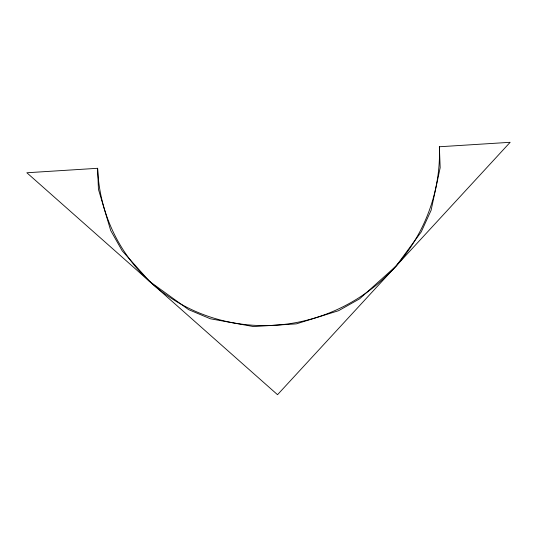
<?xml version="1.0" encoding="UTF-8"?>
<svg xmlns="http://www.w3.org/2000/svg" width="537" height="537" viewBox="0 0 537 537"><rect width="100%" height="100%" fill="white"/><g stroke="black" fill="none" stroke-linecap="round" stroke-linejoin="round"><path stroke-width="0.81" d="M97.627 168.296L26.85 172.76L277.528 394.695L510.15 142.305L439.373 146.762A172.209 166.799 -28.5 0 1 274.884 325.234A172.209 166.799 -28.5 0 1 97.627 168.296L98.425 189.259L110.703 230.514L122.181 250.806L149.555 281.395L188.648 309.654L210.41 318.79L253.524 326.577L296.243 323.885L338.565 310.715L359.522 298.887L396.286 265.849L421.203 231.964L431.09 210.323L440.172 167.725L439.373 146.762"/></g></svg>
